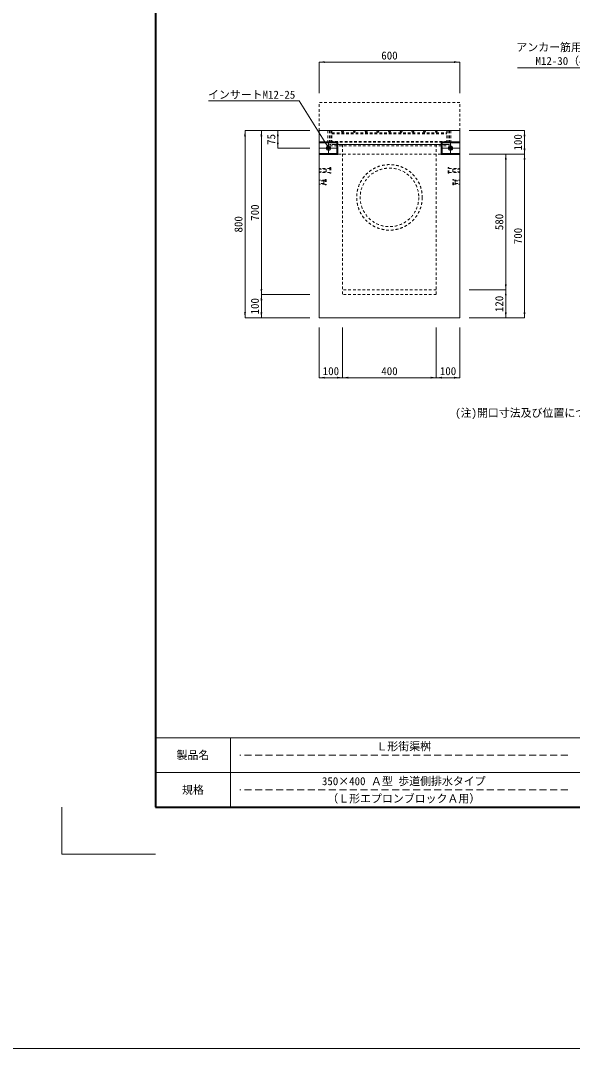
# Model space of a CAD drawing. Units: millimetres at full size. Extents: x 4177 to 21757, y -15978 to -7878.
# Drawn here: x 10691 to 13047, y -15978 to -11589 of the extents above; entities that cross this region are included whole.
import ezdxf
from ezdxf.enums import TextEntityAlignment as Align

# ---------------------------------------------------------------- set-up
doc = ezdxf.new("R2010")
doc.units = ezdxf.units.MM
doc.header["$LTSCALE"] = 15
doc.linetypes.add('USER1', pattern=[1.35, 0.75, -0.6])
doc.linetypes.add('USER2', pattern=[3, 2, -1])
for name, color, linetype, lineweight in [('Defpoints_7', 7, 'Continuous', 13), ('インサート', 3, 'USER1', 5), ('グレーチング', 7, 'Continuous', 5), ('中心線', 241, 'Continuous', 13), ('受枠', 3, 'USER1', 9), ('図枠', 7, 'Continuous', 5), ('境界ブロック', 3, 'USER1', 13), ('寸法線', 7, 'Continuous', 13), ('引出線', 4, 'Continuous', 13), ('枠', 1, 'Continuous', 9), ('集水桝', 1, 'Continuous', 13)]:
    doc.layers.add(name, color=color, linetype=linetype, lineweight=lineweight)
doc.layers.add('文字', color=41, linetype='Continuous')
doc.styles.add('ＭＳ ゴシック', font='')
doc.styles.get('ＭＳ ゴシック').set_extended_font_data('MS Gothic')

# ---------------------------------------------------------------- blocks, each defined once
blk = doc.blocks.new('filled_arrow')
at = {"color": 0, "linetype": 'Continuous', "lineweight": -2}
blk.add_solid([(7.5, 1.25), (0, 0), (7.5, -1.25)], dxfattribs=at)
blk = doc.blocks.new('open_arrow')
at = {"color": 0, "linetype": 'Continuous', "lineweight": -2}
blk.add_lwpolyline([(7.5, 1.25), (0, 0), (7.5, -1.25)], dxfattribs=at)

msp = doc.modelspace()

# ---------------------------------------------------------------- linework, layer by layer
at = {"layer": 'Defpoints_7'}
for p in [(10867.1, -14948.4), (11267.1, -15148.4)]:
    msp.add_line(p, (10867.1, -15148.4), dxfattribs=at)
at = {"layer": 'インサート'}
for p, q in [((12012.1, -12220.5), (11966.1, -12220.5)), ((11966.1, -12220.5), (11966.1, -12237)), ((11996.1, -12222.75), (11966.1, -12222.75)), ((11996.1, -12234.75), (11966.1, -12234.75)), ((12012.1, -12237), (11966.1, -12237)), ((11996.1, -12222.75), (11996.1, -12234.75)), ((12016.1, -12216.75), (12012.1, -12216.75)), ((12012.1, -12216.75), (12012.1, -12240.75)), ((12016.1, -12240.75), (12012.1, -12240.75)), ((12016.1, -12216.75), (12016.1, -12240.75)), ((12516.1, -12216.75), (12520.1, -12216.75)), ((12516.1, -12240.75), (12516.1, -12216.75)), ((12516.1, -12240.75), (12520.1, -12240.75)), ((12520.1, -12240.75), (12520.1, -12216.75)), ((12520.1, -12220.5), (12566.1, -12220.5)), ((12520.1, -12237), (12566.1, -12237)), ((12536.1, -12222.75), (12566.1, -12222.75)), ((12536.1, -12234.75), (12536.1, -12222.75)), ((12536.1, -12234.75), (12566.1, -12234.75)), ((12566.1, -12237), (12566.1, -12220.5)), ((11992.1, -12270.5), (11966.1, -12270.5)), ((11966.1, -12270.5), (11966.1, -12287)), ((11986.1, -12272.75), (11966.1, -12272.75)), ((11986.1, -12284.75), (11966.1, -12284.75)), ((11992.1, -12287), (11966.1, -12287)), ((11986.1, -12272.75), (11986.1, -12284.75)), ((11996.1, -12266.75), (11992.1, -12266.75)), ((11992.1, -12266.75), (11992.1, -12290.75)), ((11996.1, -12290.75), (11992.1, -12290.75)), ((11996.1, -12266.75), (11996.1, -12290.75)), ((12536.1, -12266.75), (12540.1, -12266.75)), ((12536.1, -12290.75), (12536.1, -12266.75)), ((12536.1, -12290.75), (12540.1, -12290.75)), ((12540.1, -12290.75), (12540.1, -12266.75)), ((12540.1, -12270.5), (12566.1, -12270.5)), ((12540.1, -12287), (12566.1, -12287)), ((12546.1, -12272.75), (12566.1, -12272.75)), ((12546.1, -12284.75), (12546.1, -12272.75)), ((12546.1, -12284.75), (12566.1, -12284.75)), ((12566.1, -12287), (12566.1, -12270.5))]:
    msp.add_line(p, q, dxfattribs=at)
at = {"layer": 'インサート', "linetype": 'Continuous'}
for centre, radius in [((12006.1, -12133.75), 9.5), ((12006.1, -12133.75), 6), ((12526.1, -12133.75), 9.5), ((12526.1, -12133.75), 6)]:
    msp.add_circle(centre, radius, dxfattribs=at)
at = {"layer": 'グレーチング', "linetype": 'USER1'}
for p, q in [((12016.1, -12058.75), (12016.1, -12108.75)), ((12016.1, -12058.75), (12516.1, -12058.75)), ((12020.6, -12058.75), (12020.6, -12117.43)), ((12020.6, -12068.75), (12511.6, -12068.75)), ((12020.6, -12071.75), (12511.6, -12071.75)), ((12061.86, -12062.99), (12066.1, -12058.75)), ((12061.86, -12062.99), (12066.1, -12067.23)), ((12066.1, -12058.75), (12070.34, -12062.99)), ((12066.1, -12067.23), (12070.34, -12062.99)), ((12111.86, -12062.99), (12116.1, -12058.75)), ((12111.86, -12062.99), (12116.1, -12067.23)), ((12116.1, -12058.75), (12120.34, -12062.99)), ((12116.1, -12067.23), (12120.34, -12062.99)), ((12161.86, -12062.99), (12166.1, -12058.75)), ((12161.86, -12062.99), (12166.1, -12067.23)), ((12166.1, -12058.75), (12170.34, -12062.99)), ((12166.1, -12067.23), (12170.34, -12062.99)), ((12211.86, -12062.99), (12216.1, -12058.75)), ((12211.86, -12062.99), (12216.1, -12067.23)), ((12216.1, -12058.75), (12220.34, -12062.99)), ((12216.1, -12067.23), (12220.34, -12062.99)), ((12261.86, -12062.99), (12266.1, -12058.75)), ((12261.86, -12062.99), (12266.1, -12067.23)), ((12266.1, -12058.75), (12270.34, -12062.99)), ((12266.1, -12067.23), (12270.34, -12062.99)), ((12311.86, -12062.99), (12316.1, -12058.75)), ((12311.86, -12062.99), (12316.1, -12067.23)), ((12316.1, -12058.75), (12320.34, -12062.99)), ((12316.1, -12067.23), (12320.34, -12062.99)), ((12361.86, -12062.99), (12366.1, -12058.75)), ((12361.86, -12062.99), (12366.1, -12067.23)), ((12366.1, -12058.75), (12370.34, -12062.99)), ((12366.1, -12067.23), (12370.34, -12062.99)), ((12411.86, -12062.99), (12416.1, -12058.75)), ((12411.86, -12062.99), (12416.1, -12067.23)), ((12416.1, -12058.75), (12420.34, -12062.99)), ((12416.1, -12067.23), (12420.34, -12062.99)), ((12461.86, -12062.99), (12466.1, -12058.75)), ((12461.86, -12062.99), (12466.1, -12067.23)), ((12466.1, -12058.75), (12470.34, -12062.99)), ((12466.1, -12067.23), (12470.34, -12062.99)), ((12511.6, -12058.75), (12511.6, -12117.43)), ((12516.1, -12058.75), (12516.1, -12108.75)), ((12016.1, -12108.75), (12020.6, -12108.75)), ((12511.6, -12104.43), (12020.6, -12104.43)), ((12511.6, -12107.43), (12020.6, -12107.43)), ((12511.6, -12108.75), (12516.1, -12108.75)), ((12511.6, -12117.43), (12020.6, -12117.43))]:
    msp.add_line(p, q, dxfattribs=at)
at = {"layer": '中心線'}
for p, q in [((12006.1, -12106.25), (12006.1, -12161.25)), ((12526.1, -12106.25), (12526.1, -12161.25)), ((12046.1, -12133.75), (11966.1, -12133.75)), ((12486.1, -12133.75), (12566.1, -12133.75))]:
    msp.add_line(p, q, dxfattribs=at)
at = {"layer": '受枠'}
for p, q in [((12003.6, -12058.75), (12003.6, -12123.43)), ((12003.6, -12058.75), (12528.6, -12058.75)), ((12009.6, -12058.75), (12009.6, -12117.43)), ((12522.6, -12058.75), (12522.6, -12117.43)), ((12528.6, -12058.75), (12528.6, -12123.43)), ((12528.6, -12123.43), (12003.6, -12123.43)), ((12522.6, -12117.43), (12009.6, -12117.43))]:
    msp.add_line(p, q, dxfattribs=at)
at = {"layer": '図枠', "lineweight": 40}
for p, q in [((11267.1, -9408.4), (11267.1, -14948.4)), ((11267.1, -14948.4), (14867.1, -14948.4))]:
    msp.add_line(p, q, dxfattribs=at)
at = {"layer": '図枠', "lineweight": 13}
for p, q in [((14867.1, -14651.4), (11267.1, -14651.4)), ((11587.1, -14948.4), (11587.1, -14651.4)), ((13967.1, -14799.9), (11267.1, -14799.9))]:
    msp.add_line(p, q, dxfattribs=at)
at = {"layer": '図枠', "linetype": 'USER2', "lineweight": 9}
for p, q in [((13027.1, -14725.65), (11627.1, -14725.65)), ((13027.1, -14874.15), (11627.1, -14874.15))]:
    msp.add_line(p, q, dxfattribs=at)
at = {"layer": '境界ブロック', "lineweight": 9}
for p, q in [((12566.1, -11938.75), (11966.1, -11938.75)), ((11966.1, -12058.75), (11966.1, -11938.75)), ((12566.1, -12058.75), (12566.1, -11938.75))]:
    msp.add_line(p, q, dxfattribs=at)
at = {"layer": '寸法線'}
for p, q in [((11966.1, -11765.78), (12566.1, -11765.78)), ((11966.1, -11898.75), (11966.1, -11765.78)), ((12566.1, -11898.75), (12566.1, -11765.78)), ((11649.4, -12858.75), (11649.4, -12058.75)), ((11926.1, -12058.75), (11649.4, -12058.75)), ((11719.4, -12058.75), (11719.4, -12758.75)), ((11926.1, -12058.75), (11719.4, -12058.75)), ((11789.4, -12058.75), (11789.4, -12133.75)), ((11926.1, -12058.75), (11789.4, -12058.75)), ((12606.1, -12058.75), (12842.56, -12058.75)), ((12842.56, -12058.75), (12842.56, -12158.75)), ((11926.1, -12133.75), (11789.4, -12133.75)), ((12606.1, -12158.75), (12842.56, -12158.75)), ((12606.1, -12158.75), (12762.56, -12158.75)), ((12606.1, -12158.75), (12842.56, -12158.75)), ((12762.56, -12738.75), (12762.56, -12158.75)), ((12842.56, -12158.75), (12842.56, -12858.75)), ((11926.1, -12758.75), (11719.4, -12758.75)), ((11719.4, -12758.75), (11719.4, -12858.75)), ((11926.1, -12758.75), (11719.4, -12758.75)), ((12606.1, -12738.75), (12762.56, -12738.75)), ((12606.1, -12738.75), (12762.56, -12738.75)), ((12762.56, -12858.75), (12762.56, -12738.75)), ((11926.1, -12858.75), (11649.4, -12858.75)), ((11926.1, -12858.75), (11719.4, -12858.75)), ((12606.1, -12858.75), (12762.56, -12858.75)), ((12606.1, -12858.75), (12842.56, -12858.75)), ((11966.1, -12898.75), (11966.1, -13113.73)), ((12066.1, -12898.75), (12066.1, -13113.73)), ((12066.1, -12898.75), (12066.1, -13113.73)), ((12466.1, -12898.75), (12466.1, -13113.73)), ((12466.1, -12898.75), (12466.1, -13113.73)), ((12566.1, -12898.75), (12566.1, -13113.73)), ((11966.1, -13113.73), (12066.1, -13113.73)), ((12066.1, -13113.73), (12466.1, -13113.73)), ((12466.1, -13113.73), (12566.1, -13113.73))]:
    msp.add_line(p, q, dxfattribs=at)
at = {"layer": '引出線'}
for points in [[(13552.08, -12271.22), (13335.85, -11790.62), (12812.76, -11790.62)], [(12001.11, -12125.67), (11881.08, -11931.28), (11494.13, -11931.28)]]:
    msp.add_lwpolyline(points, dxfattribs=at)
at = {"layer": '枠'}
msp.add_line((4177.1, -15978.4), (21757.1, -15978.4), dxfattribs=at)
at = {"layer": '集水桝'}
for p, q in [((12566.1, -12058.75), (11966.1, -12058.75)), ((11966.1, -12058.75), (11966.1, -12858.75)), ((12566.1, -12058.75), (12566.1, -12858.75)), ((12566.1, -12858.75), (11966.1, -12858.75))]:
    msp.add_line(p, q, dxfattribs=at)
at = {"layer": '集水桝', "lineweight": 9}
for p, q in [((12046.1, -12106.25), (11966.1, -12106.25)), ((12046.1, -12106.25), (12046.1, -12161.25)), ((12486.1, -12106.25), (12566.1, -12106.25)), ((12486.1, -12106.25), (12486.1, -12161.25)), ((12046.1, -12161.25), (11966.1, -12161.25)), ((12486.1, -12161.25), (12566.1, -12161.25))]:
    msp.add_line(p, q, dxfattribs=at)
at = {"layer": '集水桝', "lineweight": 5}
for p, q in [((12041.1, -12111.25), (11966.1, -12111.25)), ((12046.1, -12106.25), (12041.1, -12111.25)), ((12041.1, -12111.25), (12041.1, -12156.25)), ((12486.1, -12106.25), (12491.1, -12111.25)), ((12491.1, -12111.25), (12566.1, -12111.25)), ((12491.1, -12111.25), (12491.1, -12156.25)), ((12041.1, -12156.25), (11966.1, -12156.25)), ((12041.1, -12156.25), (12046.1, -12161.25)), ((12491.1, -12156.25), (12486.1, -12161.25)), ((12491.1, -12156.25), (12566.1, -12156.25))]:
    msp.add_line(p, q, dxfattribs=at)
at = {"layer": '集水桝', "linetype": 'USER1', "lineweight": 15}
for p, q in [((12566.1, -12158.75), (11966.1, -12158.75)), ((12066.1, -12117.43), (12066.1, -12758.75)), ((12466.1, -12117.43), (12466.1, -12758.75)), ((12466.1, -12758.75), (12066.1, -12758.75))]:
    msp.add_line(p, q, dxfattribs=at)
at = {"layer": '集水桝', "linetype": 'USER1', "lineweight": 5}
msp.add_line((12466.1, -12738.75), (12066.1, -12738.75), dxfattribs=at)
at = {"layer": '集水桝', "linetype": 'USER1', "lineweight": 9}
for radius in [140, 125]:
    msp.add_circle((12266.1, -12343.75), radius, dxfattribs=at)

# ---------------------------------------------------------------- block references
at = {"layer": '寸法線', "xscale": 3.2, "yscale": 3.2}
for p in [(11966.1, -11765.78), (11966.1, -13113.73), (12066.1, -13113.73), (12466.1, -13113.73)]:
    msp.add_blockref('filled_arrow', p, dxfattribs=at)
for p, rotation in [((12566.1, -11765.78), 180), ((11649.4, -12058.75), 270), ((11719.4, -12058.75), 270), ((11789.4, -12058.75), 270), ((12842.56, -12058.75), 270), ((11789.4, -12133.75), 90), ((12762.56, -12158.75), 270), ((12842.56, -12158.75), 90), ((12842.56, -12158.75), 270), ((12762.56, -12738.75), 90), ((11719.4, -12758.75), 90), ((11719.4, -12758.75), 270), ((12762.56, -12738.75), 270), ((11649.4, -12858.75), 90), ((11719.4, -12858.75), 90), ((12762.56, -12858.75), 90), ((12842.56, -12858.75), 90), ((12066.1, -13113.73), 180), ((12466.1, -13113.73), 180), ((12566.1, -13113.73), 180)]:
    msp.add_blockref('filled_arrow', p, dxfattribs=dict(at, rotation=rotation))
at = {"layer": '引出線', "xscale": 0.16, "yscale": 0.16, "rotation": 121.7}
msp.add_blockref('open_arrow', (12001.11, -12125.67), dxfattribs=at)

# ---------------------------------------------------------------- texts
at = {"layer": '図枠', "style": 'ＭＳ ゴシック'}
for s, p in [('製品名', (11427.1, -14725.65)), ('Ｌ形街渠桝', (12327.1, -14688.52)), ('350×400 Ａ型 歩道側排水タイプ', (12327.1, -14837.02)), ('規格', (11427.1, -14874.15)), ('（Ｌ形エプロンブロックＡ用）', (12327.1, -14911.27))]:
    msp.add_text(s, height=34.18, dxfattribs=at).set_placement(p, align=Align.MIDDLE_CENTER)
at = {"layer": '寸法線', "style": 'ＭＳ ゴシック'}
for s, p in [('600', (12266.1, -11737.78)), ('100', (12016.1, -13085.73)), ('400', (12266.1, -13085.73)), ('100', (12516.1, -13085.73))]:
    msp.add_text(s, height=34.18, dxfattribs=at).set_placement(p, align=Align.MIDDLE_CENTER)
for s, p in [('75', (11761.4, -12096.25)), ('100', (12814.56, -12108.75)), ('700', (11691.4, -12408.75)), ('580', (12734.56, -12448.75)), ('800', (11621.4, -12458.75)), ('700', (12814.56, -12508.75)), ('120', (12734.56, -12798.75)), ('100', (11691.4, -12808.75))]:
    msp.add_text(s, height=34.18, rotation=90, dxfattribs=at).set_placement(p, align=Align.MIDDLE_CENTER)
at = {"layer": '引出線', "style": 'ＭＳ ゴシック'}
for s, p in [('アンカー筋用インサート', (12807.89, -11730.02)), ('M12-30（4個）\u3000', (12889.48, -11788.52))]:
    msp.add_text(s, height=34.18, dxfattribs=at).set_placement(p, align=Align.BOTTOM_LEFT)
msp.add_text('インサートM12-25', height=34.18, dxfattribs=at).set_placement((11677.61, -11888.08), align=Align.TOP_CENTER)
at = {"layer": '文字', "style": 'ＭＳ ゴシック'}
msp.add_text('(注)開口寸法及び位置については変更可能です。', height=34.18, dxfattribs=at).set_placement((12546.54, -13291.34), align=Align.BOTTOM_LEFT)

doc.saveas('drawing.dxf')
